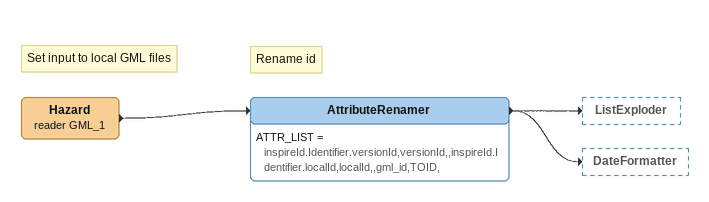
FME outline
Note: Set input to local GML files
Hazard (reader GML_1)
    -> AttributeRenamer
Note: Rename id
AttributeRenamer
    ATTR_LIST = inspireId.Identifier.versionId,versionId,,inspireId.Identifier.localId,localId,,gml_id,TOID,
    -> ListExploder
    -> DateFormatter
